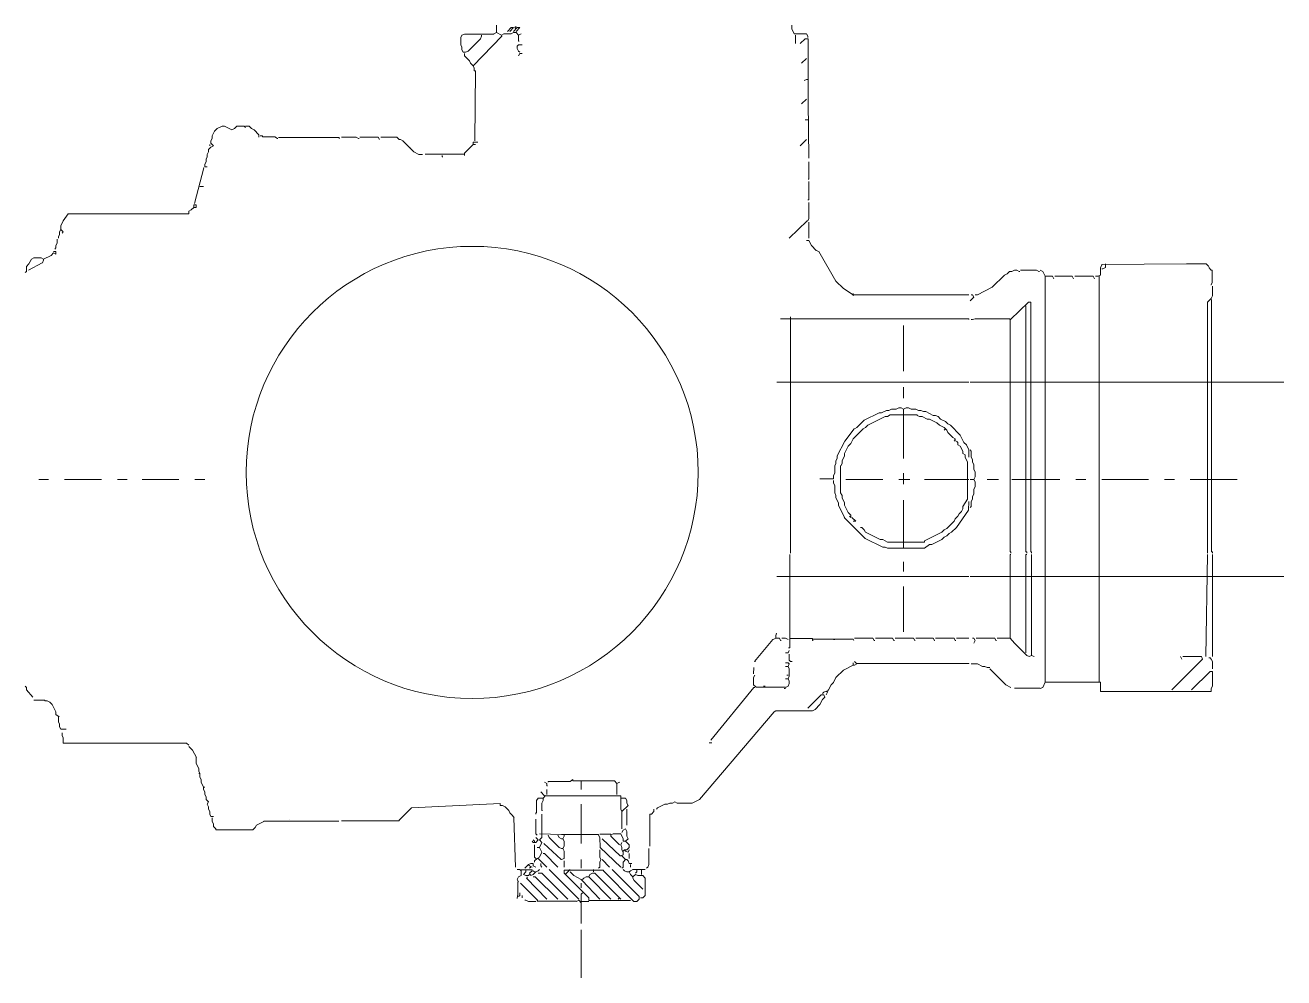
# Model space of a CAD drawing. Header units: millimetres. Extents: x -194958 to 83200, y -72620 to 64568.
# Drawn here: x -192468 to -191998.9, y -36414.5 to -36059.6 of the extents above; entities that cross this region are included whole.
import ezdxf

# ---------------------------------------------------------------- set-up
doc = ezdxf.new("R2010")
doc.units = ezdxf.units.MM
doc.header["$LTSCALE"] = 200
doc.layers.add('VL-TEST-DRAIN VALVE', color=7, linetype='Continuous', lineweight=20)

# ---------------------------------------------------------------- blocks, each defined once
blk = doc.blocks.new('A$Cab73a533')
at = {"color": 7}
for p, q in [((1.667, 30.278, 0.006), (1.667, 30.786, 0.006)), ((2.429, 30.362, 0.006), (2.684, 30.617, 0.006)), ((2.853, 30.617, 0.006), (2.599, 30.362, 0.006)), ((2.684, 30.617, 0.006), (2.853, 30.617, 0.006)), ((2.853, 30.362, 0.006), (3.107, 30.617, 0.006)), ((3.022, 30.701, 0.006), (2.938, 30.617, 0.006)), ((2.938, 30.617, 0.006), (3.022, 30.532, 0.006)), ((3.277, 30.617, 0.006), (3.022, 30.362, 0.006)), ((3.107, 30.617, 0.006), (3.277, 30.617, 0.006)), ((22, 30.532, 0.006), (22, 30.786, 0.006)), ((22.169, 30.193, 0.006), (22, 30.532, 0.006)), ((-0.79, 29.939, 0.006), (-0.705, 30.108, 0.006)), ((-0.79, 29.431, 0.006), (-0.79, 29.939, 0.006)), ((-0.705, 30.108, 0.006), (-0.536, 30.176, 0.006)), ((-0.536, 30.176, 0.006), (1.497, 30.176, 0.006)), ((0.566, 29.854, 0.006), (-0.282, 29.007, 0.006)), ((2.044, 30.024, 0.006), (0.061, 27.99, 0.006)), ((0.65, 30.024, 0.006), (0.566, 29.854, 0.006)), ((0.65, 30.108, 0.006), (0.65, 30.024, 0.006)), ((1.497, 30.193, 0.006), (1.667, 30.278, 0.006)), ((1.497, 30.176, 0.006), (1.497, 30.193, 0.006)), ((1.667, 30.278, 0.006), (2.006, 30.108, 0.006)), ((2.006, 30.108, 0.006), (2.175, 30.193, 0.006)), ((2.006, 30.108, 0.006), (2.044, 30.024, 0.006)), ((2.175, 30.193, 0.006), (2.684, 30.193, 0.006)), ((2.684, 30.193, 0.006), (2.853, 30.278, 0.006)), ((2.853, 30.278, 0.006), (3.022, 30.278, 0.006)), ((3.022, 30.278, 0.006), (3.192, 30.108, 0.006)), ((3.192, 30.108, 0.006), (3.361, 30.193, 0.006)), ((3.192, 29.685, 0.006), (3.192, 30.108, 0.006)), ((3.227, 29.685, 0.006), (3.192, 29.685, 0.006)), ((23.016, 30.193, 0.006), (22.169, 30.193, 0.006)), ((22.254, 29.515, 0.006), (22.254, 30.108, 0.006)), ((22.932, 29.854, 0.006), (22.593, 29.515, 0.006)), ((23.129, 29.854, 0.006), (22.932, 29.854, 0.006)), ((23.101, 30.024, 0.006), (23.016, 30.193, 0.006)), ((23.101, 29.939, 0.006), (23.101, 30.024, 0.006)), ((23.129, 25.533, 0.006), (23.129, 29.854, 0.006)), ((-0.705, 29.261, 0.006), (-0.79, 29.431, 0.006)), ((-0.705, 29.092, 0.006), (-0.705, 29.261, 0.006)), ((-0.621, 28.922, 0.006), (-0.705, 29.092, 0.006)), ((-0.451, 28.922, 0.006), (-0.621, 28.922, 0.006)), ((-0.536, 28.668, 0.006), (-0.536, 28.837, 0.006)), ((-0.197, 28.329, 0.006), (-0.536, 28.668, 0.006)), ((-0.282, 29.007, 0.006), (-0.451, 28.922, 0.006)), ((3.107, 29.346, 0.006), (3.192, 29.431, 0.006)), ((3.107, 29.176, 0.006), (3.107, 29.346, 0.006)), ((3.192, 29.007, 0.006), (3.107, 29.176, 0.006)), ((3.192, 29.431, 0.006), (3.446, 29.431, 0.006)), ((3.277, 28.922, 0.006), (3.192, 29.007, 0.006)), ((3.192, 28.668, 0.006), (3.277, 28.837, 0.006)), ((3.277, 28.837, 0.006), (3.446, 28.837, 0.006)), ((-0.112, 28.16, 0.006), (-0.197, 28.329, 0.006)), ((0.057, 27.99, 0.006), (-0.112, 28.16, 0.006)), ((0.142, 27.821, 0.006), (0.057, 27.99, 0.006)), ((0.142, 27.651, 0.006), (0.142, 27.821, 0.006)), ((22.677, 28.16, 0.006), (23.016, 28.499, 0.006)), ((0.229, 27.651, 0.006), (0.142, 27.651, 0.006)), ((0.173, 22.822, 0.006), (0.229, 27.651, 0.006)), ((22.847, 26.974, 0.006), (23.016, 27.058, 0.006)), ((23.016, 27.058, 0.006), (23.101, 27.058, 0.006)), ((22.677, 25.364, 0.006), (23.016, 25.703, 0.006)), ((23.186, 21.636, 0.006), (23.129, 25.533, 0.006)), ((-17.734, 23.5, 0.006), (-17.903, 23.161, 0.006)), ((-17.565, 23.67, 0.006), (-17.734, 23.5, 0.006)), ((-17.226, 23.839, 0.006), (-17.565, 23.67, 0.006)), ((-17.056, 23.839, 0.006), (-17.226, 23.839, 0.006)), ((-16.548, 23.585, 0.006), (-17.056, 23.839, 0.006)), ((-16.378, 23.67, 0.006), (-16.548, 23.585, 0.006)), ((-16.209, 23.839, 0.006), (-16.378, 23.67, 0.006)), ((-15.701, 23.839, 0.006), (-16.209, 23.839, 0.006)), ((-15.616, 23.754, 0.006), (-15.701, 23.839, 0.006)), ((-15.362, 23.839, 0.006), (-15.616, 23.839, 0.006)), ((-15.192, 23.67, 0.006), (-15.362, 23.839, 0.006)), ((-15.023, 23.585, 0.006), (-15.192, 23.67, 0.006)), ((-14.684, 23.246, 0.006), (-15.023, 23.585, 0.006)), ((22.932, 24.263, 0.006), (23.101, 24.263, 0.006)), ((-18.073, 22.483, 0.006), (-18.073, 22.568, 0.006)), ((-17.903, 22.992, 0.006), (-17.988, 22.822, 0.006)), ((-17.988, 22.822, 0.006), (-17.988, 22.653, 0.006)), ((-17.988, 22.653, 0.006), (-17.819, 22.483, 0.006)), ((-17.903, 23.161, 0.006), (-17.903, 22.992, 0.006)), ((-14.689, 23.077, 0.006), (-14.684, 23.077, 0.006)), ((-14.684, 23.077, 0.006), (-14.684, 23.246, 0.006)), ((-14.43, 23.161, 0.006), (-14.599, 23.161, 0.006)), ((-14.43, 23.105, 0.006), (-14.43, 23.161, 0.006)), ((-13.583, 23.105, 0.006), (-14.43, 23.105, 0.006)), ((-13.413, 22.992, 0.006), (-13.583, 23.105, 0.006)), ((-13.377, 22.992, 0.006), (-13.413, 22.992, 0.006)), ((-13.329, 23.048, 0.006), (-9.177, 23.048, 0.006)), ((-9.177, 23.048, 0.006), (-9.141, 22.992, 0.006)), ((-7.991, 23.077, 0.006), (-9.008, 23.077, 0.006)), ((-7.822, 22.992, 0.006), (-7.991, 23.077, 0.006)), ((-7.791, 22.992, 0.006), (-7.822, 22.992, 0.006)), ((-7.737, 23.077, 0.006), (-6.466, 23.077, 0.006)), ((-6.466, 23.077, 0.006), (-6.387, 22.907, 0.006)), ((-5.195, 23.077, 0.006), (-6.297, 23.077, 0.006)), ((-5.026, 22.907, 0.006), (-5.195, 23.077, 0.006)), ((-4.941, 22.907, 0.006), (-5.026, 22.907, 0.006)), ((-4.772, 22.822, 0.006), (-4.941, 22.907, 0.006)), ((-4.264, 22.314, 0.006), (-4.772, 22.822, 0.006)), ((-0.536, 21.975, 0.006), (0.057, 22.568, 0.006)), ((0.057, 22.568, 0.006), (0.057, 22.738, 0.006)), ((0.057, 22.738, 0.006), (0.396, 22.738, 0.006)), ((0.057, 22.568, 0.006), (0.227, 22.568, 0.006)), ((22.593, 22.483, 0.006), (23.016, 22.907, 0.006)), ((-18.242, 21.721, 0.006), (-18.327, 21.552, 0.006)), ((-18.158, 22.06, 0.006), (-18.242, 21.89, 0.006)), ((-18.242, 21.89, 0.006), (-18.242, 21.721, 0.006)), ((-17.988, 22.399, 0.006), (-18.158, 22.229, 0.006)), ((-18.158, 22.229, 0.006), (-18.158, 22.06, 0.006)), ((-17.819, 22.483, 0.006), (-17.988, 22.399, 0.006)), ((-4.225, 22.314, 0.006), (-4.264, 22.314, 0.006)), ((-4.264, 22.314, 0.006), (-4.009, 22.06, 0.006)), ((-4.009, 22.06, 0.006), (-3.67, 21.89, 0.006)), ((-3.67, 21.89, 0.006), (-3.416, 21.89, 0.006)), ((-3.247, 21.903, 0.006), (-0.536, 21.903, 0.006)), ((-2.061, 21.721, 0.006), (-2.061, 21.806, 0.006)), ((-2.026, 21.721, 0.006), (-2.061, 21.721, 0.006)), ((-0.536, 21.903, 0.006), (-0.536, 21.975, 0.006)), ((-0.536, 21.975, 0.006), (-0.536, 21.806, 0.006)), ((-19.129, 18.502, 0.006), (-18.471, 20.959, 0.006)), ((-18.471, 20.959, 0.006), (-18.496, 20.959, 0.006)), ((-18.327, 21.382, 0.006), (-18.412, 21.213, 0.006)), ((-18.412, 21.213, 0.006), (-18.412, 21.043, 0.006)), ((-18.412, 21.043, 0.006), (-18.242, 21.043, 0.006)), ((-18.327, 21.552, 0.006), (-18.327, 21.382, 0.006)), ((23.186, 20.196, 0.006), (23.186, 21.382, 0.006)), ((23.144, 20.196, 0.006), (23.186, 20.196, 0.006)), ((23.186, 18.756, 0.006), (23.186, 20.027, 0.006)), ((-18.751, 19.688, 0.006), (-18.51, 19.688, 0.006)), ((-19.344, 18.078, 0.006), (-19.174, 18.247, 0.006)), ((-19.174, 18.247, 0.006), (-19.174, 18.417, 0.006)), ((-19.174, 18.417, 0.006), (-19.005, 18.417, 0.006)), ((-19.005, 18.247, 0.006), (-19.174, 18.247, 0.006)), ((-19.005, 18.417, 0.006), (-19.005, 18.247, 0.006)), ((23.107, 18.756, 0.006), (23.186, 18.756, 0.006)), ((23.186, 17.485, 0.006), (23.186, 18.586, 0.006)), ((-28.155, 17.316, 0.006), (-27.816, 17.796, 0.006)), ((-27.816, 17.796, 0.006), (-19.513, 17.796, 0.006)), ((-19.513, 17.993, 0.006), (-19.344, 18.078, 0.006)), ((-19.513, 17.796, 0.006), (-19.513, 17.993, 0.006)), ((23.101, 17.316, 0.006), (23.186, 17.485, 0.006)), ((-28.409, 16.553, 0.006), (-28.324, 16.723, 0.006)), ((-28.409, 16.384, 0.006), (-28.409, 16.553, 0.006)), ((-28.324, 16.977, 0.006), (-28.155, 17.316, 0.006)), ((-28.324, 16.723, 0.006), (-28.324, 16.977, 0.006)), ((-28.324, 16.723, 0.006), (-28.155, 16.553, 0.006)), ((-28.155, 16.553, 0.006), (-28.239, 16.468, 0.006)), ((21.827, 16.129, 0.006), (23.062, 17.316, 0.006)), ((23.062, 17.316, 0.006), (23.101, 17.316, 0.006)), ((23.186, 16.129, 0.006), (23.186, 17.231, 0.006)), ((-28.663, 15.621, 0.006), (-28.578, 15.791, 0.006)), ((-28.663, 15.452, 0.006), (-28.663, 15.621, 0.006)), ((-28.578, 15.791, 0.006), (-28.578, 16.045, 0.006)), ((-28.493, 16.214, 0.006), (-28.409, 16.384, 0.006)), ((-28.493, 16.129, 0.006), (-28.493, 16.214, 0.006)), ((23.016, 15.96, 0.006), (23.186, 15.96, 0.006)), ((23.186, 15.96, 0.006), (23.355, 15.621, 0.006)), ((23.355, 15.621, 0.006), (23.694, 15.282, 0.006)), ((-30.357, 14.689, 0.006), (-30.188, 14.774, 0.006)), ((-30.188, 14.774, 0.006), (-29.68, 14.774, 0.006)), ((-29.68, 14.774, 0.006), (-29.51, 14.689, 0.006)), ((-29.51, 14.689, 0.006), (-29.002, 14.943, 0.006)), ((-29.002, 14.943, 0.006), (-28.832, 15.113, 0.006)), ((-28.663, 15.198, 0.006), (-28.832, 15.198, 0.006)), ((-28.832, 15.113, 0.006), (-28.663, 15.028, 0.006)), ((-28.748, 15.367, 0.006), (-28.663, 15.452, 0.006)), ((-28.663, 15.028, 0.006), (-28.663, 15.198, 0.006)), ((23.694, 15.282, 0.006), (23.866, 15.198, 0.006)), ((23.866, 15.198, 0.006), (25.045, 13.164, 0.006)), ((-30.696, 14.181, 0.006), (-30.527, 14.35, 0.006)), ((-30.696, 13.842, 0.006), (-30.696, 14.181, 0.006)), ((-30.561, 13.927, 0.006), (-29.602, 14.435, 0.006)), ((-30.527, 14.35, 0.006), (-30.357, 14.689, 0.006)), ((-29.602, 14.435, 0.006), (-29.595, 14.435, 0.006)), ((-29.595, 14.435, 0.006), (-29.51, 14.605, 0.006)), ((-29.51, 14.605, 0.006), (-29.51, 14.689, 0.006)), ((37.334, 13.927, 0.006), (37.165, 13.842, 0.006)), ((37.503, 13.927, 0.006), (37.334, 13.927, 0.006)), ((37.673, 13.842, 0.006), (37.503, 13.927, 0.006)), ((38.859, 13.927, 0.006), (37.758, 13.927, 0.006)), ((39.028, 13.842, 0.006), (38.859, 13.927, 0.006)), ((39.283, 13.842, 0.006), (39.113, 13.927, 0.006)), ((43.349, 14.266, 0.006), (43.264, 14.096, 0.006)), ((43.264, 14.096, 0.006), (43.264, 13.588, 0.006)), ((49.195, 14.35, 0.006), (43.349, 14.322, 0.006)), ((43.349, 14.322, 0.006), (43.349, 14.266, 0.006)), ((43.349, 14.011, 0.006), (43.434, 14.011, 0.006)), ((43.434, 14.011, 0.006), (43.603, 14.096, 0.006)), ((43.603, 14.096, 0.006), (43.603, 14.35, 0.006)), ((50.55, 14.35, 0.006), (49.195, 14.35, 0.006)), ((50.72, 14.181, 0.006), (50.55, 14.35, 0.006)), ((50.889, 13.927, 0.006), (50.72, 14.096, 0.006)), ((50.946, 13.927, 0.006), (50.889, 13.927, 0.006)), ((50.946, 13.08, 0.006), (50.946, 13.927, 0.006)), ((-30.781, 13.757, 0.006), (-30.696, 13.842, 0.006)), ((25.045, 13.164, 0.006), (25.05, 13.164, 0.006)), ((25.05, 13.164, 0.006), (25.558, 12.656, 0.006)), ((36.656, 13.588, 0.006), (35.809, 12.741, 0.006)), ((36.826, 13.673, 0.006), (36.656, 13.588, 0.006)), ((36.995, 13.842, 0.006), (36.826, 13.673, 0.006)), ((37.165, 13.842, 0.006), (36.995, 13.842, 0.006)), ((37.713, 13.842, 0.006), (37.673, 13.842, 0.006)), ((39.068, 13.842, 0.006), (39.028, 13.842, 0.006)), ((39.452, 13.503, 0.006), (39.283, 13.842, 0.006)), ((39.96, 13.503, 0.006), (39.452, 13.503, 0.006)), ((39.452, 13.503, 0.006), (39.452, -14.433, 0.006)), ((40.045, 13.334, 0.006), (39.96, 13.503, 0.006)), ((41.316, 13.503, 0.006), (40.13, 13.503, 0.006)), ((41.401, 13.334, 0.006), (41.316, 13.503, 0.006)), ((42.756, 13.503, 0.006), (41.485, 13.503, 0.006)), ((42.841, 13.334, 0.006), (42.756, 13.503, 0.006)), ((43.095, 13.503, 0.006), (42.926, 13.503, 0.006)), ((43.264, 13.588, 0.006), (43.095, 13.503, 0.006)), ((43.18, 13.503, 0.006), (43.18, -14.433, 0.006)), ((50.889, 12.91, 0.006), (50.946, 13.08, 0.006)), ((25.558, 12.656, 0.006), (26.236, 12.226, 0.006)), ((26.236, 12.148, 0.006), (26.236, 12.317, 0.006)), ((26.236, 12.226, 0.006), (34.199, 12.226, 0.006)), ((34.199, 12.226, 0.006), (34.199, 12.232, 0.006)), ((34.454, 12.232, 0.006), (34.369, 12.232, 0.006)), ((34.538, 12.063, 0.006), (34.454, 12.232, 0.006)), ((34.792, 12.232, 0.006), (34.623, 12.232, 0.006)), ((35.809, 12.741, 0.006), (34.792, 12.232, 0.006)), ((50.851, 12.91, 0.006), (50.889, 12.91, 0.006)), ((50.889, 11.978, 0.006), (50.974, 12.148, 0.006)), ((50.974, 12.148, 0.006), (50.974, 12.825, 0.006)), ((34.284, 11.809, 0.006), (34.538, 12.063, 0.006)), ((37.077, 10.538, 0.006), (38.312, 11.724, 0.006)), ((38.118, 11.47, 0.006), (38.118, -5.474, 0.006)), ((38.312, 11.724, 0.006), (38.464, 11.724, 0.006)), ((38.464, 11.724, 0.006), (38.464, -5.474, 0.006)), ((50.635, 11.724, 0.006), (50.889, 11.978, 0.006)), ((50.635, 11.749, 0.006), (50.635, 11.724, 0.006)), ((50.635, 11.724, 0.006), (50.635, -5.474, 0.006)), ((50.91, 11.893, 0.006), (50.91, -5.474, 0.006)), ((21.237, 10.572, 0.006), (34.199, 10.572, 0.006)), ((21.915, -5.559, 0.006), (21.915, 10.707, 0.006)), ((34.199, 10.572, 0.006), (34.199, 10.538, 0.006)), ((34.369, 10.538, 0.006), (34.454, 10.538, 0.006)), ((34.454, 10.538, 0.006), (34.623, 10.566, 0.006)), ((34.623, 10.566, 0.006), (36.995, 10.566, 0.006)), ((36.995, 10.566, 0.006), (37.052, 10.538, 0.006)), ((37.052, 10.538, 0.006), (37.052, -5.474, 0.006)), ((29.709, 6.98, 0.006), (29.709, 10.114, 0.006)), ((20.983, 6.217, 0.006), (34.199, 6.217, 0.006)), ((34.284, 6.217, 0.006), (55.888, 6.217, 0.006)), ((29.709, 5.116, 0.006), (29.709, 5.878, 0.006)), ((28.693, 4.269, 0.006), (28.862, 4.353, 0.006)), ((28.862, 4.353, 0.006), (29.201, 4.353, 0.006)), ((29.201, 4.353, 0.006), (29.37, 4.438, 0.006)), ((29.37, 4.438, 0.006), (29.54, 4.438, 0.006)), ((29.54, 4.438, 0.006), (29.709, 4.353, 0.006)), ((29.709, 4.353, 0.006), (29.879, 4.438, 0.006)), ((29.709, 0.965, 0.006), (29.709, 4.353, 0.006)), ((29.879, 4.438, 0.006), (30.048, 4.438, 0.006)), ((30.048, 4.438, 0.006), (30.218, 4.353, 0.006)), ((30.218, 4.353, 0.006), (30.556, 4.353, 0.006)), ((30.556, 4.353, 0.006), (30.726, 4.269, 0.006)), ((26.49, 3.083, 0.006), (26.998, 3.591, 0.006)), ((26.998, 3.591, 0.006), (28.015, 4.099, 0.006)), ((27.252, 3.252, 0.006), (28.438, 3.845, 0.006)), ((28.015, 4.099, 0.006), (28.184, 4.099, 0.006)), ((28.184, 4.099, 0.006), (28.523, 4.269, 0.006)), ((28.438, 3.845, 0.006), (28.608, 3.845, 0.006)), ((28.523, 4.269, 0.006), (28.693, 4.269, 0.006)), ((28.608, 3.845, 0.006), (28.777, 3.958, 0.006)), ((28.777, 3.958, 0.006), (30.641, 3.958, 0.006)), ((30.641, 3.958, 0.006), (30.641, 3.93, 0.006)), ((30.641, 3.93, 0.006), (30.811, 3.845, 0.006)), ((30.726, 4.269, 0.006), (30.895, 4.269, 0.006)), ((30.811, 3.845, 0.006), (30.98, 3.845, 0.006)), ((30.895, 4.269, 0.006), (31.065, 4.184, 0.006)), ((30.98, 3.845, 0.006), (31.319, 3.676, 0.006)), ((31.065, 4.184, 0.006), (31.234, 4.184, 0.006)), ((31.234, 4.184, 0.006), (31.742, 3.93, 0.006)), ((31.319, 3.676, 0.006), (31.488, 3.676, 0.006)), ((31.488, 3.676, 0.006), (31.997, 3.421, 0.006)), ((31.742, 3.93, 0.006), (31.912, 3.93, 0.006)), ((31.912, 3.93, 0.006), (32.081, 3.845, 0.006)), ((32.081, 3.845, 0.006), (32.251, 3.676, 0.006)), ((32.251, 3.676, 0.006), (32.59, 3.506, 0.006)), ((32.59, 3.506, 0.006), (32.759, 3.337, 0.006)), ((25.655, 2.151, 0.006), (26.308, 2.998, 0.006)), ((26.236, 2.32, 0.006), (26.913, 2.998, 0.006)), ((26.308, 2.998, 0.006), (26.32, 2.998, 0.006)), ((26.32, 2.998, 0.006), (26.49, 3.083, 0.006)), ((26.913, 2.998, 0.006), (27.083, 3.083, 0.006)), ((27.083, 3.083, 0.006), (27.252, 3.252, 0.006)), ((31.997, 3.421, 0.006), (32.166, 3.252, 0.006)), ((32.166, 3.252, 0.006), (32.505, 3.083, 0.006)), ((32.505, 3.083, 0.006), (32.674, 2.913, 0.006)), ((32.505, 2.913, 0.006), (32.59, 2.998, 0.006)), ((32.674, 2.913, 0.006), (32.759, 2.744, 0.006)), ((32.759, 3.337, 0.006), (32.929, 3.252, 0.006)), ((32.759, 2.744, 0.006), (33.098, 2.405, 0.006)), ((32.929, 3.252, 0.006), (33.606, 2.574, 0.006)), ((25.134, 1.134, 0.006), (25.655, 2.151, 0.006)), ((25.643, 1.303, 0.006), (25.897, 1.812, 0.006)), ((25.897, 1.812, 0.006), (26.066, 1.981, 0.006)), ((26.066, 1.981, 0.006), (26.236, 2.32, 0.006)), ((33.098, 2.405, 0.006), (33.267, 2.32, 0.006)), ((33.267, 2.151, 0.006), (33.183, 2.235, 0.006)), ((33.267, 2.32, 0.006), (33.267, 2.151, 0.006)), ((33.437, 2.066, 0.006), (33.352, 2.151, 0.006)), ((33.437, 1.897, 0.006), (33.437, 2.066, 0.006)), ((33.606, 1.812, 0.006), (33.437, 1.897, 0.006)), ((33.606, 2.574, 0.006), (33.86, 2.066, 0.006)), ((33.776, 1.473, 0.006), (33.606, 1.812, 0.006)), ((33.86, 2.066, 0.006), (34.03, 1.897, 0.006)), ((34.03, 1.897, 0.006), (34.199, 1.558, 0.006)), ((25.05, 0.795, 0.006), (25.134, 0.965, 0.006)), ((25.134, 0.965, 0.006), (25.134, 1.134, 0.006)), ((25.473, 0.795, 0.006), (25.643, 1.134, 0.006)), ((25.643, 1.134, 0.006), (25.643, 1.303, 0.006)), ((33.776, 1.303, 0.006), (33.776, 1.473, 0.006)), ((33.945, 1.219, 0.006), (33.776, 1.303, 0.006)), ((33.945, 1.049, 0.006), (33.945, 1.219, 0.006)), ((34.115, 0.71, 0.006), (33.945, 1.049, 0.006)), ((34.199, 1.558, 0.006), (34.199, 1.049, 0.006)), ((34.284, 1.558, 0.006), (34.369, 1.473, 0.006)), ((34.369, 1.049, 0.006), (34.369, 1.473, 0.006)), ((34.454, 0.88, 0.006), (34.369, 1.049, 0.006)), ((34.454, 0.71, 0.006), (34.454, 0.88, 0.006)), ((24.965, 0.456, 0.006), (25.05, 0.626, 0.006)), ((24.965, -0.052, 0.006), (24.965, 0.456, 0.006)), ((25.05, 0.626, 0.006), (25.05, 0.795, 0.006)), ((25.36, -1.408, 0.006), (25.36, 0.456, 0.006)), ((25.36, 0.456, 0.006), (25.388, 0.456, 0.006)), ((25.388, 0.456, 0.006), (25.473, 0.626, 0.006)), ((25.473, 0.626, 0.006), (25.473, 0.795, 0.006)), ((34.115, -1.831, 0.006), (34.115, 0.71, 0.006)), ((34.538, 0.541, 0.006), (34.454, 0.71, 0.006)), ((34.538, 0.202, 0.006), (34.538, 0.541, 0.006)), ((34.623, 0.033, 0.006), (34.538, 0.202, 0.006)), ((34.623, -0.306, 0.006), (34.623, 0.033, 0.006)), ((-29.849, -0.476, 0.006), (-29.171, -0.476, 0.006)), ((-28.07, -0.476, 0.006), (-25.528, -0.476, 0.006)), ((-24.427, -0.476, 0.006), (-23.749, -0.476, 0.006)), ((-22.732, -0.476, 0.006), (-20.191, -0.476, 0.006)), ((-19.09, -0.476, 0.006), (-18.412, -0.476, 0.006)), ((23.948, -0.447, 0.006), (24.88, -0.447, 0.006)), ((24.88, -0.221, 0.006), (24.965, -0.052, 0.006)), ((24.88, -0.391, 0.006), (24.88, -0.221, 0.006)), ((24.88, -0.447, 0.006), (24.88, -0.391, 0.006)), ((24.88, -0.73, 0.006), (24.88, -0.56, 0.006)), ((24.965, -0.899, 0.006), (24.88, -0.73, 0.006)), ((25.727, -0.476, 0.006), (28.269, -0.476, 0.006)), ((29.37, -0.476, 0.006), (30.133, -0.476, 0.006)), ((29.709, -0.815, 0.006), (29.709, -0.052, 0.006)), ((31.149, -0.476, 0.006), (34.199, -0.476, 0.006)), ((34.284, -0.476, 0.006), (34.538, -0.476, 0.006)), ((34.538, -0.476, 0.006), (34.623, -0.306, 0.006)), ((34.623, -0.645, 0.006), (34.538, -0.476, 0.006)), ((34.623, -0.984, 0.006), (34.623, -0.645, 0.006)), ((35.47, -0.476, 0.006), (36.233, -0.476, 0.006)), ((37.165, -0.476, 0.006), (40.469, -0.476, 0.006)), ((41.57, -0.476, 0.006), (42.248, -0.476, 0.006)), ((43.349, -0.476, 0.006), (46.568, -0.476, 0.006)), ((47.67, -0.476, 0.006), (48.348, -0.476, 0.006)), ((49.449, -0.476, 0.006), (52.668, -0.476, 0.006)), ((24.965, -1.408, 0.006), (24.965, -0.899, 0.006)), ((25.05, -1.577, 0.006), (24.965, -1.408, 0.006)), ((25.05, -1.746, 0.006), (25.05, -1.577, 0.006)), ((25.473, -1.577, 0.006), (25.36, -1.408, 0.006)), ((25.473, -1.746, 0.006), (25.473, -1.577, 0.006)), ((34.454, -1.662, 0.006), (34.538, -1.492, 0.006)), ((34.454, -1.831, 0.006), (34.454, -1.662, 0.006)), ((34.538, -1.153, 0.006), (34.623, -0.984, 0.006)), ((34.538, -1.492, 0.006), (34.538, -1.153, 0.006)), ((25.219, -2.085, 0.006), (25.05, -1.746, 0.006)), ((25.219, -2.255, 0.006), (25.219, -2.085, 0.006)), ((25.643, -3.102, 0.006), (25.219, -2.255, 0.006)), ((25.643, -2.085, 0.006), (25.473, -1.746, 0.006)), ((25.643, -2.255, 0.006), (25.643, -2.085, 0.006)), ((25.897, -2.763, 0.006), (25.643, -2.255, 0.006)), ((29.709, -5.22, 0.006), (29.709, -1.916, 0.006)), ((34.185, -2.594, 0.006), (33.345, -3.78, 0.006)), ((33.691, -2.678, 0.006), (33.776, -2.509, 0.006)), ((33.776, -2.339, 0.006), (34.115, -1.831, 0.006)), ((33.776, -2.509, 0.006), (33.776, -2.339, 0.006)), ((34.199, -2.001, 0.006), (34.185, -2.594, 0.006)), ((34.284, -2.424, 0.006), (34.369, -2.339, 0.006)), ((34.369, -2.001, 0.006), (34.454, -1.831, 0.006)), ((34.369, -2.339, 0.006), (34.369, -2.001, 0.006)), ((27.053, -4.542, 0.006), (25.616, -3.102, 0.006)), ((25.616, -3.102, 0.006), (25.643, -3.102, 0.006)), ((26.066, -2.933, 0.006), (25.897, -2.763, 0.006)), ((25.982, -3.017, 0.006), (26.066, -3.102, 0.006)), ((26.066, -3.102, 0.006), (26.066, -2.933, 0.006)), ((26.151, -3.102, 0.006), (26.405, -3.356, 0.006)), ((26.405, -3.356, 0.006), (26.236, -3.356, 0.006)), ((32.674, -3.864, 0.006), (33.183, -3.356, 0.006)), ((33.183, -3.356, 0.006), (33.267, -3.187, 0.006)), ((33.267, -3.187, 0.006), (33.437, -3.017, 0.006)), ((33.437, -3.017, 0.006), (33.522, -2.848, 0.006)), ((33.522, -2.848, 0.006), (33.691, -2.678, 0.006)), ((26.744, -3.78, 0.006), (26.829, -3.78, 0.006)), ((26.829, -3.78, 0.006), (26.998, -3.949, 0.006)), ((26.998, -3.949, 0.006), (27.083, -4.119, 0.006)), ((27.083, -4.119, 0.006), (28.1, -4.627, 0.006)), ((31.149, -4.712, 0.006), (32.336, -4.119, 0.006)), ((32.336, -4.119, 0.006), (32.505, -3.949, 0.006)), ((32.505, -3.949, 0.006), (32.674, -3.864, 0.006)), ((32.844, -4.203, 0.006), (32.674, -4.373, 0.006)), ((33.013, -4.119, 0.006), (32.844, -4.203, 0.006)), ((33.352, -3.78, 0.006), (33.013, -4.119, 0.006)), ((33.345, -3.78, 0.006), (33.352, -3.78, 0.006)), ((28.269, -5.135, 0.006), (27.053, -4.542, 0.006)), ((28.1, -4.627, 0.006), (28.269, -4.627, 0.006)), ((28.269, -4.627, 0.006), (28.608, -4.796, 0.006)), ((28.438, -5.135, 0.006), (28.269, -5.135, 0.006)), ((28.608, -5.22, 0.006), (28.438, -5.135, 0.006)), ((28.608, -4.796, 0.006), (31.149, -4.796, 0.006)), ((31.149, -4.796, 0.006), (31.149, -4.712, 0.006)), ((31.488, -4.966, 0.006), (31.149, -5.22, 0.006)), ((31.658, -4.966, 0.006), (31.488, -4.966, 0.006)), ((32.336, -4.627, 0.006), (31.658, -4.966, 0.006)), ((32.505, -4.457, 0.006), (32.336, -4.627, 0.006)), ((32.674, -4.373, 0.006), (32.505, -4.457, 0.006)), ((21.873, -12.082, 0.006), (21.873, -5.644, 0.006)), ((31.149, -5.22, 0.006), (28.608, -5.22, 0.006)), ((37.052, -5.474, 0.006), (37.08, -5.474, 0.006)), ((37.052, -11.405, 0.006), (37.052, -5.644, 0.006)), ((37.052, -5.644, 0.006), (37.08, -5.644, 0.006)), ((37.08, -5.559, 0.006), (37.08, -5.474, 0.006)), ((38.118, -5.474, 0.006), (38.181, -5.474, 0.006)), ((38.118, -12.421, 0.006), (38.118, -5.644, 0.006)), ((38.118, -5.644, 0.006), (38.181, -5.644, 0.006)), ((38.181, -5.559, 0.006), (38.181, -5.474, 0.006)), ((38.464, -5.474, 0.006), (38.52, -5.474, 0.006)), ((38.52, -5.559, 0.006), (38.52, -5.474, 0.006)), ((38.52, -12.591, 0.006), (38.52, -5.644, 0.006)), ((50.508, -12.675, 0.006), (50.635, -5.644, 0.006)), ((50.635, -5.559, 0.006), (50.635, -5.474, 0.006)), ((50.91, -5.474, 0.006), (50.974, -5.474, 0.006)), ((50.974, -5.559, 0.006), (50.974, -5.474, 0.006)), ((50.974, -12.675, 0.006), (50.974, -5.644, 0.006)), ((29.709, -6.83, 0.006), (29.709, -6.152, 0.006)), ((20.983, -7.169, 0.006), (34.199, -7.169, 0.006)), ((34.284, -7.169, 0.006), (55.888, -7.169, 0.006)), ((29.709, -10.981, 0.006), (29.709, -7.846, 0.006)), ((20.898, -11.235, 0.006), (20.955, -11.066, 0.006)), ((20.898, -11.405, 0.006), (20.898, -11.235, 0.006)), ((19.431, -13.014, 0.006), (20.708, -11.489, 0.006)), ((20.708, -11.489, 0.006), (20.729, -11.489, 0.006)), ((20.729, -11.489, 0.006), (20.898, -11.405, 0.006)), ((21.152, -11.405, 0.006), (20.898, -11.405, 0.006)), ((21.237, -11.574, 0.006), (21.152, -11.405, 0.006)), ((21.28, -11.574, 0.006), (21.237, -11.574, 0.006)), ((21.322, -11.405, 0.006), (21.576, -11.405, 0.006)), ((21.576, -11.405, 0.006), (21.746, -11.489, 0.006)), ((21.79, -12.082, 0.006), (21.873, -12.082, 0.006)), ((21.915, -11.433, 0.006), (21.915, -11.405, 0.006)), ((23.44, -11.433, 0.006), (21.915, -11.433, 0.006)), ((23.44, -11.468, 0.006), (23.44, -11.433, 0.006)), ((26.236, -11.468, 0.006), (23.44, -11.468, 0.006)), ((23.44, -11.574, 0.006), (23.44, -11.489, 0.006)), ((23.481, -11.574, 0.006), (23.44, -11.574, 0.006)), ((24.964, -11.489, 0.006), (24.88, -11.489, 0.006)), ((26.276, -11.574, 0.006), (26.236, -11.468, 0.006)), ((27.591, -11.405, 0.006), (26.32, -11.405, 0.006)), ((27.676, -11.574, 0.006), (27.591, -11.405, 0.006)), ((27.713, -11.574, 0.006), (27.676, -11.574, 0.006)), ((28.947, -11.405, 0.006), (27.761, -11.405, 0.006)), ((29.031, -11.574, 0.006), (28.947, -11.405, 0.006)), ((29.068, -11.574, 0.006), (29.031, -11.574, 0.006)), ((30.387, -11.405, 0.006), (29.116, -11.405, 0.006)), ((30.472, -11.574, 0.006), (30.387, -11.405, 0.006)), ((30.508, -11.574, 0.006), (30.472, -11.574, 0.006)), ((31.742, -11.405, 0.006), (30.556, -11.405, 0.006)), ((31.827, -11.574, 0.006), (31.742, -11.405, 0.006)), ((31.864, -11.574, 0.006), (31.827, -11.574, 0.006)), ((33.183, -11.405, 0.006), (31.912, -11.405, 0.006)), ((33.267, -11.574, 0.006), (33.183, -11.405, 0.006)), ((33.304, -11.574, 0.006), (33.267, -11.574, 0.006)), ((33.352, -11.405, 0.006), (34.199, -11.405, 0.006)), ((34.538, -11.405, 0.006), (34.454, -11.405, 0.006)), ((34.623, -11.574, 0.006), (34.538, -11.405, 0.006)), ((34.538, -11.743, 0.006), (34.623, -11.574, 0.006)), ((35.978, -11.405, 0.006), (34.708, -11.405, 0.006)), ((36.063, -11.574, 0.006), (35.978, -11.405, 0.006)), ((36.1, -11.574, 0.006), (36.063, -11.574, 0.006)), ((36.148, -11.405, 0.006), (36.995, -11.405, 0.006)), ((37.334, -11.743, 0.006), (37.052, -11.405, 0.006)), ((38.181, -12.591, 0.006), (37.334, -11.743, 0.006)), ((21.576, -12.421, 0.006), (21.746, -12.421, 0.006)), ((21.746, -12.421, 0.006), (21.83, -12.252, 0.006)), ((21.83, -12.929, 0.006), (21.83, -12.506, 0.006)), ((21.915, -13.014, 0.006), (21.83, -12.929, 0.006)), ((38.351, -12.675, 0.006), (38.181, -12.591, 0.006)), ((38.52, -12.591, 0.006), (38.351, -12.675, 0.006)), ((38.69, -12.675, 0.006), (38.52, -12.591, 0.006)), ((48.178, -14.963, 0.006), (50.296, -12.845, 0.006)), ((48.856, -12.845, 0.006), (48.771, -12.675, 0.006)), ((50.211, -12.675, 0.006), (48.941, -12.675, 0.006)), ((50.296, -12.845, 0.006), (50.211, -12.675, 0.006)), ((50.72, -12.76, 0.006), (50.804, -12.76, 0.006)), ((50.804, -12.76, 0.006), (50.889, -12.845, 0.006)), ((50.889, -12.845, 0.006), (50.974, -13.014, 0.006)), ((19.373, -13.861, 0.006), (19.401, -13.438, 0.006)), ((19.517, -13.014, 0.006), (19.431, -13.014, 0.006)), ((21.746, -13.099, 0.006), (21.576, -13.099, 0.006)), ((21.576, -13.353, 0.006), (21.746, -13.353, 0.006)), ((21.83, -13.184, 0.006), (21.746, -13.099, 0.006)), ((21.746, -13.353, 0.006), (21.83, -13.184, 0.006)), ((21.83, -13.523, 0.006), (21.746, -13.353, 0.006)), ((21.83, -14.031, 0.006), (21.83, -13.523, 0.006)), ((21.915, -13.014, 0.006), (22.043, -13.014, 0.006)), ((25.05, -14.116, 0.006), (25.558, -13.607, 0.006)), ((25.558, -13.607, 0.006), (26.236, -13.268, 0.006)), ((26.236, -13.268, 0.006), (26.24, -13.099, 0.006)), ((26.236, -13.268, 0.006), (26.32, -13.268, 0.006)), ((26.49, -13.184, 0.006), (26.32, -13.014, 0.006)), ((26.32, -13.268, 0.006), (26.49, -13.184, 0.006)), ((26.49, -13.162, 0.006), (34.199, -13.162, 0.006)), ((34.199, -13.162, 0.006), (34.199, -13.184, 0.006)), ((34.369, -13.184, 0.006), (34.792, -13.184, 0.006)), ((34.792, -13.184, 0.006), (35.131, -13.353, 0.006)), ((35.131, -13.353, 0.006), (35.301, -13.353, 0.006)), ((35.301, -13.353, 0.006), (35.47, -13.438, 0.006)), ((35.47, -13.438, 0.006), (35.64, -13.438, 0.006)), ((35.64, -13.523, 0.006), (36.741, -14.624, 0.006)), ((50.804, -13.692, 0.006), (49.534, -14.963, 0.006)), ((50.974, -13.692, 0.006), (50.804, -13.692, 0.006)), ((50.974, -13.014, 0.006), (50.974, -13.523, 0.006)), ((50.974, -14.709, 0.006), (50.974, -13.692, 0.006)), ((-30.781, -14.709, 0.006), (-30.696, -14.793, 0.006)), ((19.458, -13.946, 0.006), (19.373, -14.116, 0.006)), ((19.373, -14.116, 0.006), (19.373, -14.624, 0.006)), ((19.373, -14.624, 0.006), (19.543, -14.776, 0.006)), ((20.164, -14.709, 0.006), (20.051, -14.709, 0.006)), ((21.576, -14.2, 0.006), (21.746, -14.2, 0.006)), ((21.576, -14.793, 0.006), (21.746, -14.709, 0.006)), ((21.661, -13.946, 0.006), (21.746, -13.946, 0.006)), ((21.746, -14.2, 0.006), (21.83, -14.031, 0.006)), ((21.83, -14.37, 0.006), (21.746, -14.2, 0.006)), ((21.746, -14.709, 0.006), (21.83, -14.539, 0.006)), ((21.83, -14.539, 0.006), (21.83, -14.37, 0.006)), ((24.541, -14.963, 0.006), (24.711, -14.624, 0.006)), ((24.711, -14.624, 0.006), (24.88, -14.454, 0.006)), ((24.88, -14.454, 0.006), (25.05, -14.116, 0.006)), ((36.741, -14.624, 0.006), (37.08, -14.793, 0.006)), ((39.283, -14.793, 0.006), (39.452, -14.433, 0.006)), ((39.452, -14.433, 0.006), (43.264, -14.433, 0.006)), ((43.264, -14.433, 0.006), (43.264, -14.539, 0.006)), ((43.264, -14.539, 0.006), (43.264, -15.084, 0.006)), ((50.889, -14.878, 0.006), (50.974, -14.709, 0.006)), ((-30.696, -14.793, 0.006), (-30.696, -14.963, 0.006)), ((-30.696, -14.963, 0.006), (-30.249, -15.471, 0.006)), ((16.424, -18.436, 0.006), (19.384, -14.793, 0.006)), ((19.384, -14.793, 0.006), (19.458, -14.793, 0.006)), ((19.543, -14.776, 0.006), (21.576, -14.776, 0.006)), ((21.574, -14.878, 0.006), (21.491, -14.878, 0.006)), ((21.576, -14.776, 0.006), (21.576, -14.793, 0.006)), ((24.033, -15.302, 0.006), (23.101, -16.234, 0.006)), ((24.202, -15.302, 0.006), (24.033, -15.302, 0.006)), ((24.118, -15.217, 0.006), (24.202, -15.132, 0.006)), ((24.118, -15.641, 0.006), (24.287, -15.471, 0.006)), ((24.202, -15.132, 0.006), (24.372, -15.047, 0.006)), ((24.287, -15.471, 0.006), (24.202, -15.302, 0.006)), ((24.372, -15.047, 0.006), (24.457, -15.132, 0.006)), ((24.457, -15.132, 0.006), (24.372, -15.302, 0.006)), ((24.457, -15.047, 0.006), (24.541, -14.963, 0.006)), ((37.334, -14.861, 0.006), (39.113, -14.861, 0.006)), ((39.113, -14.878, 0.006), (39.283, -14.793, 0.006)), ((39.113, -14.861, 0.006), (39.113, -14.878, 0.006)), ((43.264, -15.084, 0.006), (50.889, -15.084, 0.006)), ((50.889, -15.084, 0.006), (50.889, -14.878, 0.006)), ((-30.188, -15.669, 0.006), (-29.425, -15.669, 0.006)), ((-29.425, -15.669, 0.006), (-29.425, -15.725, 0.006)), ((-29.425, -15.725, 0.006), (-29.256, -15.725, 0.006)), ((-29.256, -15.725, 0.006), (-29.086, -15.81, 0.006)), ((-29.086, -15.81, 0.006), (-28.917, -15.979, 0.006)), ((-28.917, -15.979, 0.006), (-28.663, -16.488, 0.006)), ((20.785, -16.488, 0.006), (20.898, -16.415, 0.006)), ((20.898, -16.415, 0.006), (23.44, -16.415, 0.006)), ((23.44, -16.403, 0.006), (23.609, -16.318, 0.006)), ((23.44, -16.415, 0.006), (23.44, -16.403, 0.006)), ((23.609, -16.318, 0.006), (23.948, -15.979, 0.006)), ((23.948, -15.979, 0.006), (24.118, -15.641, 0.006)), ((-28.663, -16.488, 0.006), (-28.663, -16.657, 0.006)), ((-28.663, -16.657, 0.006), (-28.445, -16.827, 0.006)), ((-28.493, -17.165, 0.006), (-28.493, -16.827, 0.006)), ((-28.409, -17.335, 0.006), (-28.493, -17.165, 0.006)), ((15.651, -22.503, 0.006), (20.785, -16.488, 0.006)), ((-28.409, -17.504, 0.006), (-28.409, -17.335, 0.006)), ((-28.324, -17.674, 0.006), (-28.409, -17.504, 0.006)), ((-27.959, -17.674, 0.006), (-28.324, -17.674, 0.006)), ((-28.239, -18.097, 0.006), (-28.239, -17.928, 0.006)), ((-28.155, -18.267, 0.006), (-28.239, -18.097, 0.006)), ((-28.155, -18.634, 0.006), (-28.155, -18.267, 0.006)), ((-19.683, -18.634, 0.006), (-28.155, -18.634, 0.006)), ((-19.523, -18.775, 0.006), (-19.683, -18.634, 0.006)), ((-19.513, -18.86, 0.006), (-19.259, -19.114, 0.006)), ((16.323, -18.606, 0.006), (16.493, -18.606, 0.006)), ((-19.259, -19.114, 0.006), (-18.984, -19.622, 0.006)), ((-19.005, -20.046, 0.006), (-19.005, -19.622, 0.006)), ((-18.835, -20.385, 0.006), (-19.005, -20.046, 0.006)), ((-18.835, -20.554, 0.006), (-18.835, -20.385, 0.006)), ((-18.751, -20.724, 0.006), (-18.835, -20.554, 0.006)), ((-18.817, -20.724, 0.006), (-18.751, -20.724, 0.006)), ((-18.751, -20.978, 0.006), (-18.751, -20.724, 0.006)), ((-18.666, -21.147, 0.006), (-18.751, -20.978, 0.006)), ((-18.666, -21.317, 0.006), (-18.666, -21.147, 0.006)), ((-18.496, -21.656, 0.006), (-18.666, -21.317, 0.006)), ((-18.413, -21.656, 0.006), (-18.496, -21.656, 0.006)), ((-18.496, -21.825, 0.006), (-18.496, -21.656, 0.006)), ((5.14, -21.401, 0.006), (4.971, -21.317, 0.006)), ((5.14, -21.571, 0.006), (5.14, -21.401, 0.006)), ((5.174, -21.571, 0.006), (5.14, -21.571, 0.006)), ((6.75, -21.274, 0.006), (5.225, -21.274, 0.006)), ((5.225, -21.274, 0.006), (5.225, -21.317, 0.006)), ((6.92, -21.147, 0.006), (6.75, -21.274, 0.006)), ((6.92, -21.232, 0.006), (6.92, -21.147, 0.006)), ((9.8, -21.232, 0.006), (6.92, -21.232, 0.006)), ((7.513, -21.825, 0.006), (7.513, -21.232, 0.006)), ((9.969, -21.401, 0.006), (9.8, -21.232, 0.006)), ((10.139, -21.317, 0.006), (9.969, -21.401, 0.006)), ((9.969, -22.164, 0.006), (9.969, -21.401, 0.006)), ((10.139, -21.334, 0.006), (10.139, -21.317, 0.006)), ((-18.412, -21.995, 0.006), (-18.496, -21.825, 0.006)), ((-18.412, -22.164, 0.006), (-18.412, -21.995, 0.006)), ((-18.327, -22.333, 0.006), (-18.412, -22.164, 0.006)), ((-18.327, -22.503, 0.006), (-18.327, -22.333, 0.006)), ((-18.158, -22.672, 0.006), (-18.327, -22.503, 0.006)), ((4.547, -22.418, 0.006), (4.434, -22.588, 0.006)), ((4.886, -22.418, 0.006), (4.547, -22.418, 0.006)), ((4.717, -21.995, 0.006), (4.971, -22.266, 0.006)), ((4.886, -22.418, 0.006), (5.056, -22.249, 0.006)), ((4.886, -22.588, 0.006), (4.886, -22.418, 0.006)), ((4.971, -22.266, 0.006), (10.224, -22.266, 0.006)), ((5.14, -22.164, 0.006), (5.14, -21.825, 0.006)), ((10.224, -22.266, 0.006), (10.224, -22.418, 0.006)), ((10.224, -22.418, 0.006), (10.562, -22.418, 0.006)), ((10.224, -23.181, 0.006), (10.224, -22.418, 0.006)), ((10.562, -22.418, 0.006), (10.647, -22.588, 0.006)), ((15.137, -22.757, 0.006), (15.651, -22.503, 0.006)), ((-18.242, -22.842, 0.006), (-18.158, -22.672, 0.006)), ((-18.158, -23.011, 0.006), (-18.242, -22.842, 0.006)), ((-18.158, -23.181, 0.006), (-18.158, -23.011, 0.006)), ((-18.073, -23.35, 0.006), (-18.158, -23.181, 0.006)), ((-18.073, -23.519, 0.006), (-18.073, -23.35, 0.006)), ((-5.026, -23.943, 0.006), (-4.179, -23.096, 0.006)), ((-4.179, -23.096, 0.006), (1.921, -22.783, 0.006)), ((1.921, -22.783, 0.006), (1.921, -22.926, 0.006)), ((1.921, -22.926, 0.006), (2.09, -22.926, 0.006)), ((2.09, -22.926, 0.006), (2.26, -23.011, 0.006)), ((2.26, -23.011, 0.006), (2.514, -23.265, 0.006)), ((2.514, -23.265, 0.006), (2.599, -23.435, 0.006)), ((4.434, -22.588, 0.006), (4.434, -23.435, 0.006)), ((4.802, -22.757, 0.006), (4.886, -22.588, 0.006)), ((4.802, -23.265, 0.006), (4.802, -22.757, 0.006)), ((4.831, -23.265, 0.006), (4.802, -23.265, 0.006)), ((7.513, -25.553, 0.006), (7.513, -22.842, 0.006)), ((10.308, -23.35, 0.006), (10.224, -23.181, 0.006)), ((10.732, -22.926, 0.006), (10.308, -23.35, 0.006)), ((10.308, -24.536, 0.006), (10.308, -23.35, 0.006)), ((10.647, -22.588, 0.006), (10.647, -22.757, 0.006)), ((10.647, -22.757, 0.006), (10.737, -22.926, 0.006)), ((10.647, -24.282, 0.006), (10.647, -23.181, 0.006)), ((12.342, -23.519, 0.006), (12.511, -23.35, 0.006)), ((12.511, -23.35, 0.006), (12.511, -23.181, 0.006)), ((12.68, -23.181, 0.006), (12.765, -23.096, 0.006)), ((12.765, -23.096, 0.006), (13.274, -22.842, 0.006)), ((13.274, -22.842, 0.006), (13.443, -22.842, 0.006)), ((13.443, -22.842, 0.006), (13.612, -22.757, 0.006)), ((13.612, -22.757, 0.006), (13.782, -22.757, 0.006)), ((13.782, -22.757, 0.006), (13.951, -22.672, 0.006)), ((13.951, -22.672, 0.006), (14.121, -22.757, 0.006)), ((14.121, -22.757, 0.006), (15.137, -22.757, 0.006)), ((-17.988, -23.689, 0.006), (-18.073, -23.519, 0.006)), ((-17.819, -23.689, 0.006), (-17.988, -23.689, 0.006)), ((-17.903, -24.028, 0.006), (-17.903, -23.774, 0.006)), ((-17.819, -24.197, 0.006), (-17.903, -24.028, 0.006)), ((-17.819, -24.367, 0.006), (-17.819, -24.197, 0.006)), ((-14.345, -24.028, 0.006), (-14.854, -24.282, 0.006)), ((-9.177, -24.005, 0.006), (-14.345, -24.005, 0.006)), ((-14.345, -24.005, 0.006), (-14.345, -24.028, 0.006)), ((-12.561, -23.858, 0.006), (-12.566, -23.858, 0.006)), ((-9.008, -23.985, 0.006), (-5.026, -23.985, 0.006)), ((-5.026, -23.985, 0.006), (-5.026, -23.943, 0.006)), ((2.599, -23.435, 0.006), (2.768, -23.604, 0.006)), ((2.768, -23.604, 0.006), (2.894, -23.774, 0.006)), ((2.872, -23.774, 0.006), (2.853, -23.774, 0.006)), ((2.984, -27.162, 0.006), (2.872, -23.774, 0.006)), ((4.434, -23.435, 0.006), (4.378, -23.435, 0.006)), ((4.378, -23.435, 0.006), (4.378, -23.519, 0.006)), ((4.378, -24.875, 0.006), (4.378, -23.858, 0.006)), ((4.802, -25.129, 0.006), (4.802, -23.519, 0.006)), ((12.24, -25.722, 0.006), (12.24, -23.519, 0.006)), ((12.24, -23.519, 0.006), (12.342, -23.519, 0.006)), ((-17.649, -24.536, 0.006), (-17.819, -24.367, 0.006)), ((-17.649, -24.593, 0.006), (-17.649, -24.536, 0.006)), ((-15.108, -24.593, 0.006), (-17.649, -24.593, 0.006)), ((-14.938, -24.451, 0.006), (-15.108, -24.593, 0.006)), ((-14.854, -24.282, 0.006), (-14.938, -24.451, 0.006)), ((4.463, -24.96, 0.006), (4.378, -24.875, 0.006)), ((4.547, -25.299, 0.006), (4.378, -25.129, 0.006)), ((4.632, -24.875, 0.006), (6.157, -24.931, 0.006)), ((4.632, -25.299, 0.006), (4.802, -25.129, 0.006)), ((5.31, -25.129, 0.006), (5.225, -24.96, 0.006)), ((5.988, -25.807, 0.006), (5.31, -25.129, 0.006)), ((5.988, -25.129, 0.006), (5.903, -24.96, 0.006)), ((6.157, -25.214, 0.006), (5.988, -25.129, 0.006)), ((6.157, -24.931, 0.006), (8.699, -24.931, 0.006)), ((6.242, -25.214, 0.006), (6.326, -25.044, 0.006)), ((6.326, -25.044, 0.006), (6.326, -24.96, 0.006)), ((8.699, -24.931, 0.006), (8.699, -24.96, 0.006)), ((8.699, -24.96, 0.006), (8.783, -25.129, 0.006)), ((8.783, -24.903, 0.006), (9.546, -24.903, 0.006)), ((8.783, -25.129, 0.006), (8.802, -25.807, 0.006)), ((9.546, -24.96, 0.006), (9.715, -24.875, 0.006)), ((9.546, -24.903, 0.006), (9.546, -24.96, 0.006)), ((9.546, -25.044, 0.006), (9.546, -24.96, 0.006)), ((10.139, -25.637, 0.006), (9.546, -25.044, 0.006)), ((9.715, -24.875, 0.006), (10.224, -24.875, 0.006)), ((10.224, -24.875, 0.006), (10.393, -25.214, 0.006)), ((10.393, -24.621, 0.006), (10.308, -24.79, 0.006)), ((10.562, -24.536, 0.006), (10.393, -24.621, 0.006)), ((10.647, -24.706, 0.006), (10.562, -24.536, 0.006)), ((10.647, -25.044, 0.006), (10.647, -24.706, 0.006)), ((10.732, -25.214, 0.006), (10.647, -25.044, 0.006)), ((4.124, -25.383, 0.006), (4.208, -25.468, 0.006)), ((4.293, -25.383, 0.006), (4.208, -25.299, 0.006)), ((4.208, -25.468, 0.006), (4.378, -25.468, 0.006)), ((4.208, -25.468, 0.006), (4.293, -25.468, 0.006)), ((4.293, -25.468, 0.006), (4.293, -25.383, 0.006)), ((4.293, -26.485, 0.006), (4.293, -25.637, 0.006)), ((4.378, -25.468, 0.006), (4.547, -25.299, 0.006)), ((4.463, -25.807, 0.006), (4.632, -25.807, 0.006)), ((4.802, -25.468, 0.006), (4.632, -25.299, 0.006)), ((4.632, -25.807, 0.006), (4.802, -25.468, 0.006)), ((4.802, -26.146, 0.006), (4.632, -25.807, 0.006)), ((4.927, -25.553, 0.006), (6.12, -26.654, 0.006)), ((6.157, -25.892, 0.006), (5.988, -25.807, 0.006)), ((6.242, -25.214, 0.006), (6.157, -25.214, 0.006)), ((6.242, -25.892, 0.006), (6.157, -25.892, 0.006)), ((6.326, -25.383, 0.006), (6.242, -25.214, 0.006)), ((6.242, -25.892, 0.006), (6.326, -25.722, 0.006)), ((6.326, -26.061, 0.006), (6.242, -25.892, 0.006)), ((6.326, -25.722, 0.006), (6.326, -25.383, 0.006)), ((8.783, -26.485, 0.006), (8.783, -25.976, 0.006)), ((8.802, -25.807, 0.006), (10.23, -27.162, 0.006)), ((8.95, -25.214, 0.006), (10.184, -26.4, 0.006)), ((10.224, -25.637, 0.006), (10.308, -25.468, 0.006)), ((10.308, -25.807, 0.006), (10.224, -25.637, 0.006)), ((10.308, -25.976, 0.006), (10.308, -25.807, 0.006)), ((10.393, -26.146, 0.006), (10.308, -25.976, 0.006)), ((10.393, -25.214, 0.006), (10.393, -25.383, 0.006)), ((10.393, -25.383, 0.006), (10.562, -25.383, 0.006)), ((10.393, -26.061, 0.006), (10.478, -25.976, 0.006)), ((10.478, -25.976, 0.006), (10.647, -25.976, 0.006)), ((10.478, -25.976, 0.006), (10.562, -26.061, 0.006)), ((10.562, -25.383, 0.006), (10.732, -25.214, 0.006)), ((10.817, -25.637, 0.006), (10.562, -25.383, 0.006)), ((10.647, -25.976, 0.006), (10.817, -25.807, 0.006)), ((10.732, -26.146, 0.006), (10.817, -25.976, 0.006)), ((10.817, -25.807, 0.006), (10.817, -25.637, 0.006)), ((12.172, -26.993, 0.006), (12.172, -25.892, 0.006)), ((4.378, -26.569, 0.006), (4.293, -26.485, 0.006)), ((4.293, -26.739, 0.006), (4.463, -26.569, 0.006)), ((4.293, -26.824, 0.006), (4.293, -26.739, 0.006)), ((4.463, -26.569, 0.006), (4.632, -26.485, 0.006)), ((4.547, -26.569, 0.006), (5.14, -27.162, 0.006)), ((4.632, -26.485, 0.006), (4.802, -26.146, 0.006)), ((4.886, -26.231, 0.006), (4.971, -26.231, 0.006)), ((4.971, -26.231, 0.006), (5.903, -27.162, 0.006)), ((6.12, -26.654, 0.006), (6.157, -26.654, 0.006)), ((6.157, -26.654, 0.006), (6.326, -26.569, 0.006)), ((6.326, -26.569, 0.006), (6.326, -26.061, 0.006)), ((6.326, -27.162, 0.006), (6.326, -26.739, 0.006)), ((7.513, -27.247, 0.006), (7.513, -26.654, 0.006)), ((8.868, -26.654, 0.006), (8.783, -26.485, 0.006)), ((8.783, -26.824, 0.006), (8.868, -26.654, 0.006)), ((8.783, -27.162, 0.006), (8.783, -26.824, 0.006)), ((8.953, -26.654, 0.006), (9.461, -27.162, 0.006)), ((10.184, -26.4, 0.006), (10.224, -26.4, 0.006)), ((10.224, -26.4, 0.006), (10.393, -26.315, 0.006)), ((10.562, -26.654, 0.006), (10.308, -26.4, 0.006)), ((10.393, -26.315, 0.006), (10.393, -26.146, 0.006)), ((10.393, -26.824, 0.006), (10.562, -26.654, 0.006)), ((10.393, -27.162, 0.006), (10.393, -26.824, 0.006)), ((10.562, -26.061, 0.006), (10.732, -26.146, 0.006)), ((10.562, -26.654, 0.006), (10.647, -26.654, 0.006)), ((10.647, -26.654, 0.006), (10.732, -26.739, 0.006)), ((10.732, -26.739, 0.006), (10.817, -26.908, 0.006)), ((10.817, -26.569, 0.006), (10.817, -26.231, 0.006)), ((3.277, -27.332, 0.006), (3.107, -27.332, 0.006)), ((3.361, -27.417, 0.006), (3.277, -27.332, 0.006)), ((3.361, -27.36, 0.006), (4.124, -27.36, 0.006)), ((3.361, -27.755, 0.006), (3.361, -27.417, 0.006)), ((3.531, -27.671, 0.006), (3.7, -27.501, 0.006)), ((3.7, -27.755, 0.006), (3.531, -27.671, 0.006)), ((3.615, -27.247, 0.006), (3.87, -26.993, 0.006)), ((3.7, -27.501, 0.006), (3.7, -27.332, 0.006)), ((3.87, -26.993, 0.006), (4.039, -26.908, 0.006)), ((3.87, -26.993, 0.006), (3.954, -27.078, 0.006)), ((3.954, -27.671, 0.006), (3.87, -27.755, 0.006)), ((3.954, -27.078, 0.006), (4.124, -27.162, 0.006)), ((3.954, -27.247, 0.006), (4.039, -27.162, 0.006)), ((4.124, -27.417, 0.006), (3.954, -27.586, 0.006)), ((3.954, -27.586, 0.006), (4.039, -27.755, 0.006)), ((4.039, -26.908, 0.006), (4.208, -26.908, 0.006)), ((4.039, -27.755, 0.006), (4.208, -27.671, 0.006)), ((4.124, -27.36, 0.006), (4.124, -27.417, 0.006)), ((4.208, -26.908, 0.006), (4.208, -27.078, 0.006)), ((4.208, -27.078, 0.006), (4.378, -27.162, 0.006)), ((4.208, -27.417, 0.006), (4.293, -27.501, 0.006)), ((4.208, -27.671, 0.006), (4.378, -27.501, 0.006)), ((4.378, -27.501, 0.006), (4.547, -27.417, 0.006)), ((4.547, -27.417, 0.006), (4.632, -27.332, 0.006)), ((4.547, -27.586, 0.006), (4.802, -27.586, 0.006)), ((4.717, -27.078, 0.006), (4.717, -26.908, 0.006)), ((4.802, -27.162, 0.006), (4.717, -27.078, 0.006)), ((4.802, -27.586, 0.006), (6.581, -29.365, 0.006)), ((5.31, -27.332, 0.006), (7.343, -29.365, 0.006)), ((6.326, -27.374, 0.006), (9.038, -27.374, 0.006)), ((6.326, -27.586, 0.006), (6.326, -27.374, 0.006)), ((8.021, -29.28, 0.006), (6.326, -27.586, 0.006)), ((6.411, -27.671, 0.006), (6.75, -27.332, 0.006)), ((6.75, -27.501, 0.006), (7.004, -27.755, 0.006)), ((8.021, -27.84, 0.006), (8.106, -27.671, 0.006)), ((8.106, -27.671, 0.006), (8.275, -27.586, 0.006)), ((8.275, -27.586, 0.006), (8.444, -27.586, 0.006)), ((8.36, -27.501, 0.006), (8.36, -27.332, 0.006)), ((8.444, -27.586, 0.006), (10.224, -29.365, 0.006)), ((8.699, -27.247, 0.006), (8.783, -27.162, 0.006)), ((9.038, -27.374, 0.006), (9.038, -27.417, 0.006)), ((9.038, -27.417, 0.006), (11.125, -29.535, 0.006)), ((11.494, -29.196, 0.006), (9.631, -27.332, 0.006)), ((10.23, -27.162, 0.006), (10.224, -27.162, 0.006)), ((10.308, -27.247, 0.006), (10.393, -27.162, 0.006)), ((10.393, -27.332, 0.006), (10.478, -27.417, 0.006)), ((10.478, -27.417, 0.006), (10.647, -27.501, 0.006)), ((10.647, -27.501, 0.006), (10.817, -27.501, 0.006)), ((10.817, -26.908, 0.006), (10.986, -26.908, 0.006)), ((10.817, -27.501, 0.006), (10.901, -27.417, 0.006)), ((10.817, -27.501, 0.006), (10.901, -27.671, 0.006)), ((10.901, -27.162, 0.006), (10.901, -26.993, 0.006)), ((10.901, -27.417, 0.006), (11.071, -27.332, 0.006)), ((10.901, -27.671, 0.006), (11.071, -27.84, 0.006)), ((11.071, -27.332, 0.006), (11.918, -27.332, 0.006)), ((11.071, -27.84, 0.006), (11.24, -27.671, 0.006)), ((11.24, -27.586, 0.006), (11.325, -27.501, 0.006)), ((11.24, -27.671, 0.006), (11.41, -27.755, 0.006)), ((11.325, -27.501, 0.006), (11.325, -27.332, 0.006)), ((11.664, -27.671, 0.006), (11.664, -27.332, 0.006)), ((12.003, -27.247, 0.006), (12.087, -27.162, 0.006)), ((12.087, -27.162, 0.006), (12.172, -26.993, 0.006)), ((3.107, -28.01, 0.006), (3.192, -27.84, 0.006)), ((3.192, -28.179, 0.006), (3.107, -28.01, 0.006)), ((3.135, -29.026, 0.006), (3.135, -28.179, 0.006)), ((3.135, -28.179, 0.006), (3.192, -28.179, 0.006)), ((3.192, -27.84, 0.006), (3.361, -27.755, 0.006)), ((3.322, -28.264, 0.006), (4.501, -29.45, 0.006)), ((3.87, -27.755, 0.006), (3.7, -27.755, 0.006)), ((5.135, -29.365, 0.006), (3.748, -27.925, 0.006)), ((3.748, -27.925, 0.006), (3.785, -27.925, 0.006)), ((3.785, -27.925, 0.006), (3.785, -27.84, 0.006)), ((4.208, -27.84, 0.006), (4.333, -27.84, 0.006)), ((4.333, -27.84, 0.006), (5.905, -29.365, 0.006)), ((7.004, -27.755, 0.006), (7.513, -28.01, 0.006)), ((7.513, -28.01, 0.006), (7.561, -28.094, 0.006)), ((7.513, -28.603, 0.006), (7.513, -28.264, 0.006)), ((7.561, -28.094, 0.006), (8.778, -29.365, 0.006)), ((7.597, -28.01, 0.006), (7.682, -27.925, 0.006)), ((7.682, -27.925, 0.006), (7.851, -27.84, 0.006)), ((7.851, -27.84, 0.006), (8.021, -27.84, 0.006)), ((8.021, -27.84, 0.006), (9.546, -29.365, 0.006)), ((11.071, -27.925, 0.006), (11.071, -27.84, 0.006)), ((11.156, -28.094, 0.006), (11.071, -27.925, 0.006)), ((11.749, -28.687, 0.006), (11.156, -28.094, 0.006)), ((11.41, -27.755, 0.006), (11.749, -27.755, 0.006)), ((11.749, -27.755, 0.006), (11.918, -27.925, 0.006)), ((11.918, -27.925, 0.006), (11.918, -29.111, 0.006)), ((3.107, -29.331, 0.006), (3.135, -29.026, 0.006)), ((3.192, -29.196, 0.006), (3.277, -29.111, 0.006)), ((3.277, -29.111, 0.006), (3.277, -28.942, 0.006)), ((3.446, -29.28, 0.006), (3.446, -29.111, 0.006)), ((3.615, -29.45, 0.006), (3.7, -29.45, 0.006)), ((3.7, -29.45, 0.006), (3.87, -29.535, 0.006)), ((4.501, -29.45, 0.006), (4.463, -29.506, 0.006)), ((7.174, -29.535, 0.006), (7.343, -29.45, 0.006)), ((7.343, -29.45, 0.006), (7.513, -29.619, 0.006)), ((7.513, -29.026, 0.006), (7.597, -28.942, 0.006)), ((7.513, -29.45, 0.006), (7.513, -29.026, 0.006)), ((7.513, -29.619, 0.006), (7.513, -29.45, 0.006)), ((8.021, -29.474, 0.006), (8.021, -29.28, 0.006)), ((8.778, -29.365, 0.006), (8.783, -29.365, 0.006)), ((10.054, -29.365, 0.006), (10.139, -29.28, 0.006)), ((11.325, -29.535, 0.006), (11.494, -29.365, 0.006)), ((11.494, -29.365, 0.006), (11.494, -29.196, 0.006)), ((11.749, -29.28, 0.006), (11.579, -29.28, 0.006)), ((11.918, -29.111, 0.006), (11.749, -29.28, 0.006)), ((3.87, -29.535, 0.006), (4.378, -29.535, 0.006)), ((4.463, -29.506, 0.006), (7.174, -29.506, 0.006)), ((7.174, -29.506, 0.006), (7.174, -29.535, 0.006)), ((7.428, -29.535, 0.006), (8.021, -29.535, 0.006)), ((7.513, -31.06, 0.006), (7.513, -29.619, 0.006)), ((10.901, -29.474, 0.006), (8.021, -29.474, 0.006)), ((11.125, -29.535, 0.006), (11.156, -29.535, 0.006)), ((11.156, -29.535, 0.006), (11.325, -29.535, 0.006)), ((7.513, -34.787, 0.006), (7.513, -31.483, 0.006))]:
    blk.add_line(p, q, dxfattribs=at)
blk.add_circle((0, 0), 15.562, dxfattribs=at)

msp = doc.modelspace()

# ---------------------------------------------------------------- block references
at = {"layer": 'VL-TEST-DRAIN VALVE', "xscale": 5.412845830855368, "yscale": 5.412845830855368, "zscale": 5.412845830855368}
msp.add_blockref('A$Cab73a533', (-192301.42, -36226.19, -0.03), dxfattribs=at)

doc.saveas('drawing.dxf')
